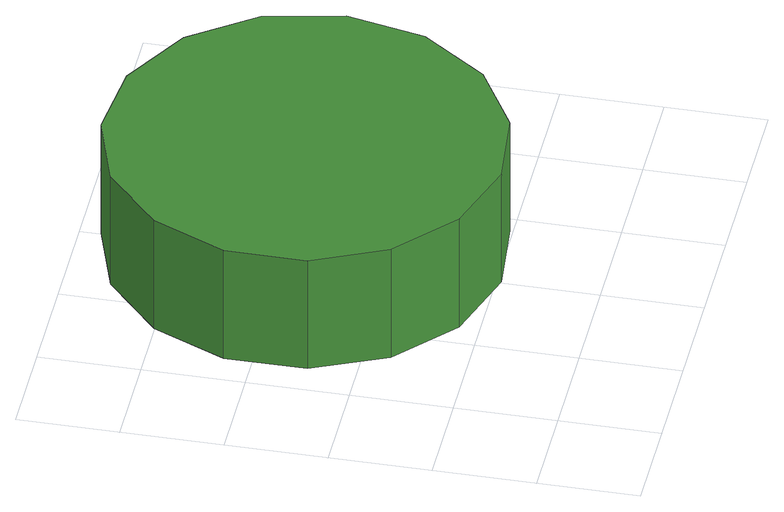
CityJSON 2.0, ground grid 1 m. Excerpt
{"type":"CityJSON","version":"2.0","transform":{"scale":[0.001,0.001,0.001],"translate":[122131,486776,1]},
"CityObjects":{
"tree1":{"type":"SolitaryVegetationObject","attributes":{"function":"something"},"geometry":[{"type":"MultiSurface","lod":"1","boundaries":[[[0,1,2,3,4,5,6,7,8,9,10,11,12,13,14]],[[15,16,17,18,19,20,21,22,23,24,25,26,27,28,29]],[[0,29,28,1]],[[1,28,27,2]],[[2,27,26,3]],[[3,26,25,4]],[[4,25,24,5]],[[5,24,23,6]],[[6,23,22,7]],[[7,22,21,8]],[[8,21,20,9]],[[9,20,19,10]],[[10,19,18,11]],[[11,18,17,12]],[[12,17,16,13]],[[13,16,15,14]],[[14,15,29,0]]]}]}
},
"vertices":[
[4158,2877,1311],[3990,3664,1311],[3518,4314,1311],[2821,4716,1311],[2022,4801,1311],[1257,4552,1311],[660,4014,1311],[333,3279,1311],[333,2475,1311],[660,1741,1311],[1257,1203,1311],[2022,954,1311],[2821,1038,1311],[3518,1440,1311],[3990,2091,1311],[3990,2091,41],[3518,1440,41],[2821,1038,41],[2022,954,41],[1257,1203,41],[660,1741,41],[333,2475,41],[333,3279,41],[660,4014,41],[1257,4552,41],[2022,4801,41],[2821,4716,41],[3518,4314,41],[3990,3664,41],[4158,2877,41]
]}
